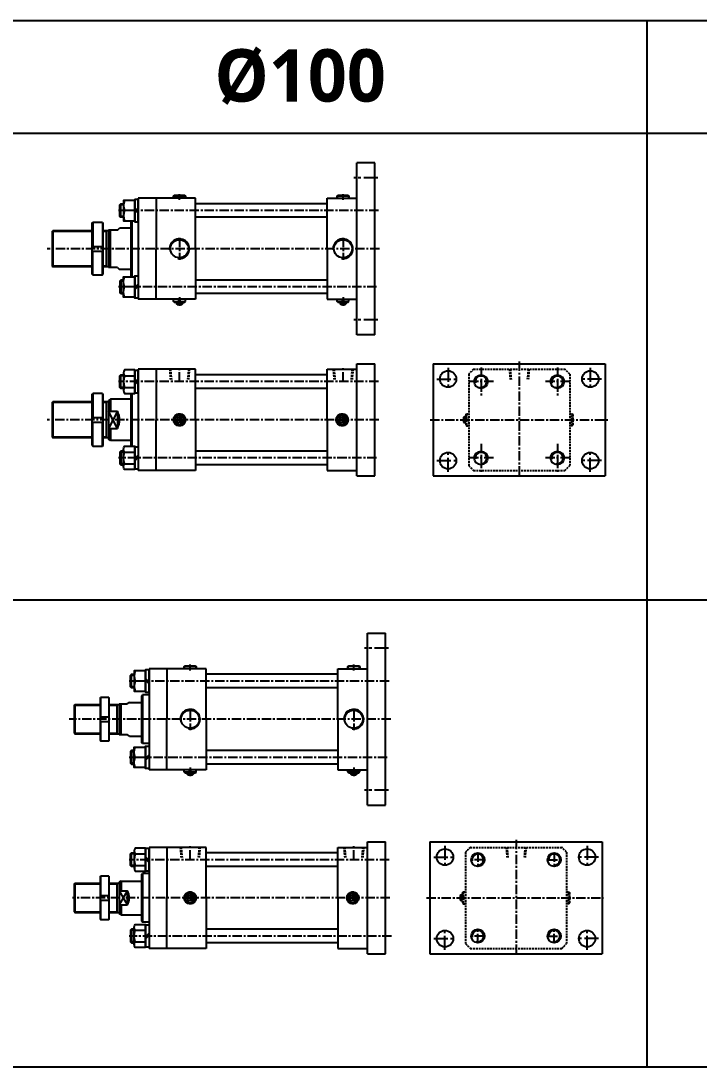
# Model space of a CAD drawing. Extents: x -819 to 29893, y -8942 to 3948.
# Drawn here: x 2908 to 3814, y 2550 to 3948 of the extents above; entities that cross this region are included whole.
import ezdxf

# ---------------------------------------------------------------- set-up
doc = ezdxf.new("R2010")
doc.units = 0
doc.header["$LTSCALE"] = 10
doc.header["$MEASUREMENT"] = 0
for name, pattern in [('CENTER', [2, 1.25, -0.25, 0.25, -0.25]), ('CENTERX2', [4, 2.5, -0.5, 0.5, -0.5]), ('HIDDEN', [0.375, 0.25, -0.125])]:
    doc.linetypes.add(name, pattern=pattern)
doc.layers.get('0').update_dxf_attribs({"linetype": 'CONTINUOUS'})
for name, color, linetype in [('CEN', 1, 'CENTERX2'), ('CENTER', 1, 'CENTER'), ('Line', 7, 'CONTINUOUS'), ('ML', 7, 'CONTINUOUS'), ('THIN', 3, 'CONTINUOUS'), ('외형선', 3, 'CONTINUOUS'), ('중심선', 1, 'CENTER')]:
    doc.layers.add(name, color=color, linetype=linetype)
doc.styles.add('문자', font='romans.shx')

msp = doc.modelspace()

# ---------------------------------------------------------------- linework, layer by layer
for p, q in [((4720.9, 3948.2), (1438, 3948.2)), ((3744.2, 3948.2), (3744.2, 2550.2)), ((2844.8, 3798.2), (3744.2, 3798.2)), ((3744.2, 3798.2), (4720.9, 3798.2)), ((4720.9, 3174.2), (0, 3174.2)), ((4720.9, 2550.2), (0, 2550.2))]:
    msp.add_line(p, q)
at = {"layer": 'CEN', "color": 1, "linetype": 'CENTER', "ltscale": 1.5}
for p, q in [((3384.9, 3738.7), (3352.9, 3738.7)), ((3384.9, 3548.7), (3352.9, 3548.7)), ((3478.8, 3484.6), (3478.8, 3454.6)), ((3668.8, 3484.6), (3668.8, 3454.6)), ((3463.8, 3469.6), (3493.8, 3469.6)), ((3683.8, 3469.6), (3653.8, 3469.6)), ((3478.8, 3345.6), (3478.8, 3375.6)), ((3668.8, 3345.6), (3668.8, 3375.6)), ((3463.8, 3360.6), (3493.8, 3360.6)), ((3683.8, 3360.6), (3653.8, 3360.6)), ((3399.2, 3110), (3367.2, 3110)), ((3399.2, 2920), (3367.2, 2920)), ((3474.6, 2845.8), (3474.6, 2815.8)), ((3664.6, 2845.8), (3664.6, 2815.8)), ((3459.6, 2830.8), (3489.6, 2830.8)), ((3679.6, 2830.8), (3649.6, 2830.8)), ((3474.6, 2706.8), (3474.6, 2736.8)), ((3664.6, 2706.8), (3664.6, 2736.8)), ((3459.6, 2721.8), (3489.6, 2721.8)), ((3679.6, 2721.8), (3649.6, 2721.8))]:
    msp.add_line(p, q, dxfattribs=at)
at = {"layer": 'CENTER'}
for p, q in [((3522.8, 3485.1), (3522.8, 3447.2)), ((3624.8, 3485.1), (3624.8, 3447.2)), ((3539.3, 3466.1), (3506.4, 3466.1)), ((3641.3, 3466.1), (3608.4, 3466.1)), ((3522.8, 3383.1), (3522.8, 3345.2)), ((3624.8, 3383.1), (3624.8, 3345.2)), ((3539.3, 3364.1), (3506.4, 3364.1)), ((3641.3, 3364.1), (3608.4, 3364.1)), ((3526.8, 2827.3), (3510.3, 2827.3)), ((3518.6, 2836.8), (3518.6, 2817.9)), ((3612.3, 2827.3), (3628.8, 2827.3)), ((3620.6, 2836.8), (3620.6, 2817.9)), ((3518.6, 2715.9), (3518.6, 2734.8)), ((3620.6, 2715.9), (3620.6, 2734.8)), ((3526.8, 2725.3), (3510.3, 2725.3)), ((3612.3, 2725.3), (3628.8, 2725.3))]:
    msp.add_line(p, q, dxfattribs=at)
at = {"layer": 'Line', "color": 6, "linetype": 'HIDDEN'}
for p, q in [((3106.7, 3482.6), (3107.9, 3468.6)), ((3107.9, 3482.6), (3109.2, 3468.1)), ((3132, 3482.6), (3130.7, 3468.1)), ((3133.2, 3482.6), (3131.9, 3468.6)), ((3325.2, 3482.6), (3326.4, 3468.6)), ((3326.4, 3482.6), (3327.7, 3468.1)), ((3350.5, 3482.6), (3349.2, 3468.1)), ((3351.7, 3482.6), (3350.4, 3468.6)), ((3560.6, 3482.6), (3561.8, 3468.6)), ((3561.8, 3482.6), (3563, 3468.1)), ((3585.9, 3482.6), (3584.6, 3468.1)), ((3587, 3482.6), (3585.8, 3468.6)), ((3120.9, 2843.8), (3122.2, 2829.8)), ((3122.1, 2843.8), (3123.4, 2829.3)), ((3146.2, 2843.8), (3144.9, 2829.3)), ((3147.4, 2843.8), (3146.2, 2829.8)), ((3339.4, 2843.8), (3340.7, 2829.8)), ((3340.6, 2843.8), (3341.9, 2829.3)), ((3364.7, 2843.8), (3363.4, 2829.3)), ((3365.9, 2843.8), (3364.7, 2829.8)), ((3556.3, 2843.8), (3557.6, 2829.8)), ((3557.5, 2843.8), (3558.8, 2829.3)), ((3581.6, 2843.8), (3580.4, 2829.3)), ((3582.8, 2843.8), (3581.6, 2829.8))]:
    msp.add_line(p, q, dxfattribs=at)
at = {"layer": 'ML'}
for p, q in [((3380.9, 3758.7), (3356.9, 3758.7)), ((3380.9, 3528.7), (3380.9, 3758.7)), ((3064.9, 3711.2), (3064.9, 3576.2)), ((3088.9, 3711.2), (3064.9, 3711.2)), ((3111.9, 3714.2), (3112.9, 3715.2)), ((3127.9, 3714.2), (3111.9, 3714.2)), ((3111.9, 3711.2), (3111.9, 3714.2)), ((3112.9, 3715.2), (3126.9, 3715.2)), ((3126.9, 3715.2), (3127.9, 3714.2)), ((3127.9, 3714.2), (3127.9, 3711.2)), ((3324, 3711.2), (3350.4, 3711.2)), ((3330.4, 3714.2), (3331.4, 3715.2)), ((3346.4, 3714.2), (3330.4, 3714.2)), ((3330.4, 3711.2), (3330.4, 3714.2)), ((3331.4, 3715.2), (3345.4, 3715.2)), ((3345.4, 3715.2), (3346.4, 3714.2)), ((3346.4, 3714.2), (3346.4, 3711.2)), ((3041.7, 3685.7), (3041.7, 3703.7)), ((3060.3, 3694.7), (3046.5, 3694.7)), ((3060.3, 3698.3), (3064.9, 3693.7)), ((3060.3, 3695.7), (3064.9, 3691.1)), ((3003, 3677.7), (3004, 3678.7)), ((3003, 3677.7), (3003, 3609.7)), ((3004, 3678.7), (3004, 3646.7)), ((3017, 3678.7), (3004, 3678.7)), ((3017, 3678.7), (3017, 3646.7)), ((3017, 3678.7), (3018, 3677.7)), ((3018, 3609.7), (3018, 3677.7)), ((3054.9, 3681.2), (3054.9, 3606.2)), ((3056.4, 3681.2), (3056.4, 3606.2)), ((2949.9, 3666.7), (2950.9, 3667.7)), ((2949.9, 3666.7), (2949.9, 3620.7)), ((2950.9, 3667.7), (2950.9, 3619.7)), ((3021.9, 3667.7), (3021.9, 3619.7)), ((3024.9, 3668.7), (3024.9, 3618.7)), ((3027.9, 3618.7), (3027.9, 3668.7)), ((3036.9, 3668.7), (3039.9, 3671.2)), ((3003, 3646.7), (3018, 3646.7)), ((3003, 3640.7), (3018, 3640.7)), ((3004, 3608.7), (3004, 3640.7)), ((3017, 3608.7), (3017, 3640.7)), ((2949.9, 3620.7), (2950.9, 3619.7)), ((3003, 3609.7), (3004, 3608.7)), ((3004, 3608.7), (3017, 3608.7)), ((3017, 3608.7), (3018, 3609.7)), ((3036.9, 3618.7), (3039.9, 3616.2)), ((3041.7, 3601.7), (3041.7, 3583.7)), ((3060.3, 3591.7), (3064.9, 3596.3)), ((3060.3, 3589.1), (3064.9, 3593.7)), ((3060.3, 3592.7), (3046.5, 3592.7)), ((3088.9, 3576.2), (3064.9, 3576.2)), ((3111.9, 3573.2), (3111.9, 3576.2)), ((3111.9, 3573.2), (3119.1, 3573.2)), ((3112.9, 3572.2), (3111.9, 3573.2)), ((3112.9, 3572.2), (3126.9, 3572.2)), ((3115.9, 3572.2), (3115.9, 3570.2)), ((3115.9, 3570.2), (3123.9, 3570.2)), ((3116.9, 3569.2), (3115.9, 3570.2)), ((3116.9, 3569.2), (3122.9, 3569.2)), ((3119.1, 3572.2), (3119.1, 3576.2)), ((3120.8, 3572.2), (3120.8, 3576.2)), ((3120.8, 3573.2), (3127.9, 3573.2)), ((3122.9, 3569.2), (3123.9, 3570.2)), ((3123.9, 3572.2), (3123.9, 3570.2)), ((3126.9, 3572.2), (3127.9, 3573.2)), ((3127.9, 3573.2), (3127.9, 3576.2)), ((3330.4, 3573.2), (3330.4, 3576.2)), ((3331.4, 3572.2), (3330.4, 3573.2)), ((3330.4, 3573.2), (3337.6, 3573.2)), ((3331.4, 3572.2), (3345.4, 3572.2)), ((3334.4, 3572.2), (3334.4, 3570.2)), ((3334.4, 3570.2), (3342.4, 3570.2)), ((3335.4, 3569.2), (3334.4, 3570.2)), ((3335.4, 3569.2), (3341.4, 3569.2)), ((3337.6, 3572.2), (3337.6, 3576.2)), ((3339.3, 3572.2), (3339.3, 3576.2)), ((3339.3, 3573.2), (3346.4, 3573.2)), ((3341.4, 3569.2), (3342.4, 3570.2)), ((3342.4, 3572.2), (3342.4, 3570.2)), ((3345.4, 3572.2), (3346.4, 3573.2)), ((3346.4, 3573.2), (3346.4, 3576.2)), ((3380.9, 3528.7), (3356.9, 3528.7)), ((3088.9, 3482.6), (3064.9, 3482.6)), ((3064.9, 3482.6), (3064.9, 3347.6)), ((3324, 3482.6), (3350.4, 3482.6)), ((3356.9, 3490.1), (3380.9, 3490.1)), ((3380.9, 3340.1), (3380.9, 3490.1)), ((3458.8, 3490.1), (3688.8, 3490.1)), ((3458.8, 3490.1), (3458.8, 3340.1)), ((3688.8, 3490.1), (3688.8, 3340.1)), ((3041.7, 3457.1), (3041.7, 3475.1)), ((3045.3, 3477.8), (3045.3, 3454.4)), ((3046.5, 3473.9), (3060.3, 3473.9)), ((3060.3, 3469.7), (3064.9, 3465.1)), ((3060.3, 3467.1), (3064.9, 3462.5)), ((3046.5, 3458.3), (3060.3, 3458.3)), ((2949.9, 3438.1), (2950.9, 3439.1)), ((2950.9, 3439.1), (2950.9, 3391.1)), ((3003, 3449.1), (3004, 3450.1)), ((3003, 3449.1), (3003, 3381.1)), ((3017, 3450.1), (3004, 3450.1)), ((3004, 3450.1), (3004, 3418.1)), ((3017, 3450.1), (3018, 3449.1)), ((3017, 3450.1), (3017, 3418.1)), ((3018, 3381.1), (3018, 3449.1)), ((3021.9, 3439.1), (3021.9, 3391.1)), ((3027.9, 3442.6), (3024.9, 3440.9)), ((3024.9, 3440.9), (3024.9, 3389.4)), ((3027.9, 3442.6), (3027.9, 3426.7)), ((3054.9, 3450.5), (3054.9, 3379.7)), ((3056.4, 3450.5), (3056.4, 3379.7)), ((2949.9, 3438.1), (2949.9, 3392.1)), ((3024.9, 3426.7), (3036.9, 3426.7)), ((3036.9, 3426.7), (3036.9, 3403.6)), ((3003, 3418.1), (3018, 3418.1)), ((3003, 3412.1), (3018, 3412.1)), ((3004, 3380.1), (3004, 3412.1)), ((3017, 3380.1), (3017, 3412.1)), ((3119.1, 3422.1), (3113, 3416)), ((3113, 3414.3), (3119.1, 3408.2)), ((3120.8, 3422.1), (3126.9, 3416)), ((3126.9, 3414.3), (3120.8, 3408.2)), ((3336.4, 3422.1), (3330.2, 3416)), ((3330.2, 3414.3), (3336.4, 3408.2)), ((3338, 3422.1), (3344.1, 3416)), ((3344.1, 3414.3), (3338, 3408.2)), ((3024.9, 3403.6), (3036.9, 3403.6)), ((3027.9, 3403.6), (3027.9, 3387.6)), ((2949.9, 3392.1), (2950.9, 3391.1)), ((3027.9, 3387.6), (3024.9, 3389.4)), ((3003, 3381.1), (3004, 3380.1)), ((3004, 3380.1), (3017, 3380.1)), ((3017, 3380.1), (3018, 3381.1)), ((3041.7, 3373.1), (3041.7, 3355.1)), ((3045.3, 3352.4), (3045.3, 3375.8)), ((3046.5, 3371.9), (3060.3, 3371.9)), ((3046.5, 3356.3), (3060.3, 3356.3)), ((3060.3, 3363.1), (3064.9, 3367.7)), ((3060.3, 3360.5), (3064.9, 3365.1)), ((3088.9, 3347.6), (3064.9, 3347.6)), ((3356.9, 3340.1), (3380.9, 3340.1)), ((3458.8, 3340.1), (3688.8, 3340.1)), ((3371.2, 3130), (3395.2, 3130)), ((3395.2, 2900), (3395.2, 3130)), ((3079.2, 3082.5), (3079.2, 2947.5)), ((3103.2, 3082.5), (3079.2, 3082.5)), ((3126.2, 3085.5), (3127.2, 3086.5)), ((3142.2, 3085.5), (3126.2, 3085.5)), ((3126.2, 3082.5), (3126.2, 3085.5)), ((3127.2, 3086.5), (3141.2, 3086.5)), ((3141.2, 3086.5), (3142.2, 3085.5)), ((3142.2, 3085.5), (3142.2, 3082.5)), ((3338.2, 3082.5), (3364.6, 3082.5)), ((3344.7, 3085.5), (3345.7, 3086.5)), ((3360.7, 3085.5), (3344.7, 3085.5)), ((3344.7, 3082.5), (3344.7, 3085.5)), ((3345.7, 3086.5), (3359.7, 3086.5)), ((3359.7, 3086.5), (3360.7, 3085.5)), ((3360.7, 3085.5), (3360.7, 3082.5)), ((3055.9, 3057), (3055.9, 3075)), ((3074.6, 3066), (3060.8, 3066)), ((3074.6, 3069.6), (3079.2, 3065)), ((3074.6, 3067), (3079.2, 3062.4)), ((2979.2, 3033.5), (2980.2, 3034.5)), ((2980.2, 3034.5), (2980.2, 2995.5)), ((3014, 3043.5), (3014.5, 3044)), ((3014, 3043.5), (3014, 2986.5)), ((3014.5, 3044), (3014.5, 3018)), ((3025.5, 3044), (3014.5, 3044)), ((3025.5, 3044), (3025.5, 3018)), ((3025.5, 3044), (3026, 3043.5)), ((3026, 2986.5), (3026, 3043.5)), ((3036.2, 3034.5), (3036.2, 2995.5)), ((3039.2, 3035.5), (3039.2, 2994.5)), ((3042.2, 2994.5), (3042.2, 3035.5)), ((3053.2, 3037.5), (3050.2, 3035.5)), ((3069.2, 3046), (3070.7, 3047.5)), ((3069.2, 3046), (3069.2, 2984)), ((3070.7, 3047.5), (3070.7, 2982.5)), ((2979.2, 3033.5), (2979.2, 2996.5)), ((3014, 3018), (3026, 3018)), ((3014, 3012), (3026, 3012)), ((3014.5, 3012), (3014.5, 2986)), ((3025.5, 3012), (3025.5, 2986)), ((2979.2, 2996.5), (2980.2, 2995.5)), ((3053.2, 2992.5), (3050.2, 2994.5)), ((3014, 2986.5), (3014.5, 2986)), ((3014.5, 2986), (3025.5, 2986)), ((3025.5, 2986), (3026, 2986.5)), ((3070.7, 2982.5), (3069.2, 2984)), ((3055.9, 2973), (3055.9, 2955)), ((3074.6, 2964), (3060.8, 2964)), ((3074.6, 2963), (3079.2, 2967.6)), ((3074.6, 2960.4), (3079.2, 2965)), ((3103.2, 2947.5), (3079.2, 2947.5)), ((3126.2, 2944.5), (3126.2, 2947.5)), ((3126.2, 2944.5), (3133.3, 2944.5)), ((3127.2, 2943.5), (3126.2, 2944.5)), ((3127.2, 2943.5), (3141.2, 2943.5)), ((3130.2, 2943.5), (3130.2, 2941.5)), ((3130.2, 2941.5), (3138.2, 2941.5)), ((3131.2, 2940.5), (3130.2, 2941.5)), ((3131.2, 2940.5), (3137.2, 2940.5)), ((3133.3, 2943.5), (3133.3, 2947.5)), ((3135, 2943.5), (3135, 2947.5)), ((3135, 2944.5), (3142.2, 2944.5)), ((3137.2, 2940.5), (3138.2, 2941.5)), ((3138.2, 2943.5), (3138.2, 2941.5)), ((3141.2, 2943.5), (3142.2, 2944.5)), ((3142.2, 2944.5), (3142.2, 2947.5)), ((3344.7, 2944.5), (3344.7, 2947.5)), ((3345.7, 2943.5), (3344.7, 2944.5)), ((3344.7, 2944.5), (3351.8, 2944.5)), ((3345.7, 2943.5), (3359.7, 2943.5)), ((3348.7, 2943.5), (3348.7, 2941.5)), ((3348.7, 2941.5), (3356.7, 2941.5)), ((3349.7, 2940.5), (3348.7, 2941.5)), ((3349.7, 2940.5), (3355.7, 2940.5)), ((3351.8, 2943.5), (3351.8, 2947.5)), ((3353.5, 2943.5), (3353.5, 2947.5)), ((3353.5, 2944.5), (3360.7, 2944.5)), ((3355.7, 2940.5), (3356.7, 2941.5)), ((3356.7, 2943.5), (3356.7, 2941.5)), ((3359.7, 2943.5), (3360.7, 2944.5)), ((3360.7, 2944.5), (3360.7, 2947.5)), ((3371.2, 2900), (3395.2, 2900)), ((3059.6, 2839), (3059.6, 2815.6)), ((3103.2, 2843.8), (3079.2, 2843.8)), ((3079.2, 2843.8), (3079.2, 2708.8)), ((3338.2, 2843.8), (3364.6, 2843.8)), ((3371.2, 2851.3), (3395.2, 2851.3)), ((3395.2, 2701.3), (3395.2, 2851.3)), ((3454.6, 2851.3), (3684.6, 2851.3)), ((3454.6, 2851.3), (3454.6, 2701.3)), ((3684.6, 2851.3), (3684.6, 2701.3)), ((3055.9, 2818.3), (3055.9, 2836.3)), ((3060.8, 2835.1), (3074.6, 2835.1)), ((3074.6, 2830.9), (3079.2, 2826.3)), ((3074.6, 2828.3), (3079.2, 2823.7)), ((3060.8, 2819.5), (3074.6, 2819.5)), ((3014, 2804.8), (3014.5, 2805.3)), ((3014, 2804.8), (3014, 2747.8)), ((3014.5, 2805.3), (3014.5, 2779.3)), ((3025.5, 2805.3), (3014.5, 2805.3)), ((3025.5, 2805.3), (3025.5, 2779.3)), ((3025.5, 2805.3), (3026, 2804.8)), ((3026, 2747.8), (3026, 2804.8)), ((3042.2, 2798.8), (3039.2, 2797.1)), ((3039.2, 2797.1), (3039.2, 2755.6)), ((3042.2, 2798.8), (3042.2, 2785.6)), ((3069.2, 2807.3), (3070.7, 2808.8)), ((3069.2, 2807.3), (3069.2, 2745.3)), ((3070.7, 2808.8), (3070.7, 2743.8)), ((2979.2, 2794.8), (2980.2, 2795.8)), ((2979.2, 2794.8), (2979.2, 2757.8)), ((2980.2, 2795.8), (2980.2, 2756.8)), ((3036.2, 2795.8), (3036.2, 2756.8)), ((3039.2, 2785.6), (3050.2, 2785.6)), ((3050.2, 2785.6), (3050.2, 2767.1)), ((3133.3, 2783.3), (3127.2, 2777.2)), ((3135, 2783.3), (3141.1, 2777.2)), ((3350.6, 2783.3), (3344.5, 2777.2)), ((3352.2, 2783.3), (3358.4, 2777.2)), ((3014, 2779.3), (3026, 2779.3)), ((3014, 2773.3), (3026, 2773.3)), ((3014.5, 2773.3), (3014.5, 2747.3)), ((3025.5, 2773.3), (3025.5, 2747.3)), ((3127.2, 2775.5), (3133.3, 2769.4)), ((3141.1, 2775.5), (3135, 2769.4)), ((3344.5, 2775.5), (3350.6, 2769.4)), ((3358.4, 2775.5), (3352.2, 2769.4)), ((2979.2, 2757.8), (2980.2, 2756.8)), ((3039.2, 2767.1), (3050.2, 2767.1)), ((3042.2, 2753.8), (3039.2, 2755.6)), ((3042.2, 2767.1), (3042.2, 2753.8)), ((3014, 2747.8), (3014.5, 2747.3)), ((3014.5, 2747.3), (3025.5, 2747.3)), ((3025.5, 2747.3), (3026, 2747.8)), ((3069.2, 2745.3), (3070.7, 2743.8)), ((3055.9, 2734.3), (3055.9, 2716.3)), ((3059.6, 2713.6), (3059.6, 2737)), ((3060.8, 2733.1), (3074.6, 2733.1)), ((3074.6, 2724.3), (3079.2, 2728.9)), ((3074.6, 2721.7), (3079.2, 2726.3)), ((3060.8, 2717.5), (3074.6, 2717.5)), ((3103.2, 2708.8), (3079.2, 2708.8)), ((3371.2, 2701.3), (3395.2, 2701.3)), ((3454.6, 2701.3), (3684.6, 2701.3))]:
    msp.add_line(p, q, dxfattribs=at)
at = {"layer": 'ML', "color": 2}
for p, q in [((3112.4, 3711.2), (3112.4, 3714.7)), ((3127.4, 3714.7), (3127.4, 3711.2)), ((3330.9, 3711.2), (3330.9, 3714.7)), ((3345.9, 3714.7), (3345.9, 3711.2)), ((3021.9, 3666.9), (3023.2, 3667.7)), ((3021.9, 3620.4), (3023.2, 3619.7)), ((3116.4, 3572.2), (3116.4, 3569.7)), ((3123.4, 3572.2), (3123.4, 3569.7)), ((3334.9, 3572.2), (3334.9, 3569.7)), ((3341.9, 3572.2), (3341.9, 3569.7)), ((3021.9, 3438.4), (3023.2, 3439.1)), ((3036.9, 3426.7), (3024.9, 3403.6)), ((3036.9, 3403.6), (3024.9, 3426.7)), ((3021.9, 3391.9), (3023.2, 3391.1)), ((3126.7, 3082.5), (3126.7, 3086)), ((3141.7, 3086), (3141.7, 3082.5)), ((3345.2, 3082.5), (3345.2, 3086)), ((3360.2, 3086), (3360.2, 3082.5)), ((3036.2, 3033.7), (3037.5, 3034.5)), ((3036.2, 2996.2), (3037.5, 2995.5)), ((3130.7, 2943.5), (3130.7, 2941)), ((3137.7, 2943.5), (3137.7, 2941)), ((3349.2, 2943.5), (3349.2, 2941)), ((3356.2, 2943.5), (3356.2, 2941)), ((3036.2, 2795.1), (3037.5, 2795.8)), ((3039.2, 2785.6), (3050.2, 2767.1)), ((3050.2, 2785.6), (3039.2, 2767.1)), ((3036.2, 2757.6), (3037.5, 2756.8))]:
    msp.add_line(p, q, dxfattribs=at)
at = {"layer": 'ML', "color": 1, "linetype": 'CENTER'}
for p, q in [((3119.9, 3709), (3119.9, 3716.7)), ((3338.4, 3709), (3338.4, 3716.7)), ((3119.9, 3658.2), (3119.9, 3629.1)), ((3338.4, 3658.2), (3338.4, 3629.1)), ((3119.9, 3579.2), (3119.9, 3567.6)), ((3338.4, 3579.2), (3338.4, 3567.6)), ((3119.9, 3466.5), (3119.9, 3484.3)), ((3338.4, 3466.5), (3338.4, 3484.3)), ((3573.8, 3493.1), (3573.8, 3339)), ((3111.1, 3415.1), (3128.7, 3415.1)), ((3119.9, 3423.9), (3119.9, 3406.3)), ((3328.4, 3415.1), (3346, 3415.1)), ((3337.2, 3423.9), (3337.2, 3406.3)), ((3454.8, 3415.1), (3692.5, 3415.1)), ((3134.2, 3080.3), (3134.2, 3088)), ((3352.7, 3080.3), (3352.7, 3088)), ((3134.2, 3029.5), (3134.2, 3000.4)), ((3352.7, 3029.5), (3352.7, 3000.4)), ((3134.2, 2950.5), (3134.2, 2938.9)), ((3352.7, 2950.5), (3352.7, 2938.9)), ((3569.6, 2853.9), (3569.6, 2699)), ((3134.2, 2827.7), (3134.2, 2845.6)), ((3352.7, 2827.7), (3352.7, 2845.6)), ((3134.2, 2785.1), (3134.2, 2767.5)), ((3351.4, 2785.1), (3351.4, 2767.5)), ((3125.4, 2776.3), (3143, 2776.3)), ((3342.6, 2776.3), (3360.2, 2776.3)), ((3450.1, 2776.3), (3686.5, 2776.3))]:
    msp.add_line(p, q, dxfattribs=at)
at = {"layer": 'ML', "color": 6, "linetype": 'HIDDEN'}
for p, q in [((3512.8, 3482.6), (3634.8, 3482.6)), ((3506.3, 3476.2), (3506.3, 3354.1)), ((3641.3, 3476.2), (3641.3, 3354.1)), ((3499.3, 3418.1), (3500.3, 3419.1)), ((3499.3, 3418.1), (3499.3, 3412.1)), ((3499.3, 3412.1), (3500.3, 3411.1)), ((3502.3, 3418.6), (3499.8, 3418.6)), ((3502.3, 3411.6), (3499.8, 3411.6)), ((3502.3, 3419.1), (3500.3, 3419.1)), ((3500.3, 3419.1), (3500.3, 3411.1)), ((3502.3, 3411.1), (3500.3, 3411.1)), ((3502.3, 3422.1), (3503.3, 3423.1)), ((3502.3, 3422.1), (3502.3, 3408.1)), ((3502.3, 3416), (3506.3, 3416)), ((3502.3, 3414.3), (3506.3, 3414.3)), ((3503.3, 3423.1), (3506.3, 3423.1)), ((3503.3, 3423.1), (3503.3, 3416)), ((3503.3, 3414.3), (3503.3, 3407.1)), ((3641.3, 3423.1), (3644.3, 3423.1)), ((3641.3, 3422.6), (3644.8, 3422.6)), ((3644.3, 3407.1), (3644.3, 3423.1)), ((3644.3, 3423.1), (3645.3, 3422.1)), ((3645.3, 3422.1), (3645.3, 3408.1)), ((3502.3, 3408.1), (3503.3, 3407.1)), ((3503.3, 3407.1), (3506.3, 3407.1)), ((3644.8, 3407.6), (3641.3, 3407.6)), ((3644.3, 3407.1), (3641.3, 3407.1)), ((3645.3, 3408.1), (3644.3, 3407.1)), ((3512.8, 3347.6), (3634.8, 3347.6)), ((3508.5, 2843.8), (3630.6, 2843.8)), ((3502.1, 2837.4), (3502.1, 2715.3)), ((3637.1, 2837.4), (3637.1, 2715.3)), ((3498.1, 2783.3), (3499.1, 2784.3)), ((3498.1, 2783.3), (3498.1, 2769.3)), ((3499.1, 2784.3), (3502.1, 2784.3)), ((3499.1, 2784.3), (3499.1, 2777.2)), ((3637.1, 2784.3), (3640.1, 2784.3)), ((3637.1, 2783.8), (3640.6, 2783.8)), ((3640.1, 2768.3), (3640.1, 2784.3)), ((3640.1, 2784.3), (3641.1, 2783.3)), ((3641.1, 2783.3), (3641.1, 2769.3)), ((3495.1, 2779.3), (3496.1, 2780.3)), ((3495.1, 2779.3), (3495.1, 2773.3)), ((3495.1, 2773.3), (3496.1, 2772.3)), ((3498.1, 2779.8), (3495.6, 2779.8)), ((3498.1, 2772.8), (3495.6, 2772.8)), ((3498.1, 2780.3), (3496.1, 2780.3)), ((3496.1, 2780.3), (3496.1, 2772.3)), ((3498.1, 2772.3), (3496.1, 2772.3)), ((3498.1, 2777.2), (3502.1, 2777.2)), ((3498.1, 2775.5), (3502.1, 2775.5)), ((3498.1, 2769.3), (3499.1, 2768.3)), ((3499.1, 2775.5), (3499.1, 2768.3)), ((3499.1, 2768.3), (3502.1, 2768.3)), ((3640.6, 2768.8), (3637.1, 2768.8)), ((3640.1, 2768.3), (3637.1, 2768.3)), ((3641.1, 2769.3), (3640.1, 2768.3)), ((3508.5, 2708.8), (3630.6, 2708.8))]:
    msp.add_line(p, q, dxfattribs=at)
at = {"layer": 'ML'}
for points in [[(3046.5, 3708.2, 0.178633), (3046.5, 3694.7, 0.178633), (3046.5, 3681.2)], [(3046.5, 3579.2, -0.178633), (3046.5, 3592.7, -0.178633), (3046.5, 3606.2)], [(3060.3, 3481.7), (3046.5, 3481.7, 0.309401), (3046.5, 3473.9, 0.154701), (3046.5, 3458.3, 0.309401), (3046.5, 3450.5), (3060.3, 3450.5), (3060.3, 3481.7)], [(3060.3, 3348.5), (3046.5, 3348.5, -0.309401), (3046.5, 3356.3, -0.154701), (3046.5, 3371.9, -0.309401), (3046.5, 3379.7), (3060.3, 3379.7), (3060.3, 3348.5)], [(3060.8, 3079.5, 0.178633), (3060.8, 3066, 0.178633), (3060.8, 3052.5)], [(3060.8, 2950.5, -0.178633), (3060.8, 2964, -0.178633), (3060.8, 2977.5)], [(3074.6, 2842.9), (3060.8, 2842.9, 0.309401), (3060.8, 2835.1, 0.154701), (3060.8, 2819.5, 0.309401), (3060.8, 2811.8), (3074.6, 2811.8), (3074.6, 2842.9)], [(3074.6, 2709.8), (3060.8, 2709.8, -0.309401), (3060.8, 2717.5, -0.154701), (3060.8, 2733.1, -0.309401), (3060.8, 2740.9), (3074.6, 2740.9), (3074.6, 2709.8)]]:
    msp.add_lwpolyline(points, format="xyb", dxfattribs=at)
for points in [[(3060.3, 3708.2), (3045.3, 3708.2), (3045.3, 3681.2), (3060.3, 3681.2)], [(3060.3, 3579.2), (3045.3, 3579.2), (3045.3, 3606.2), (3060.3, 3606.2)], [(3074.6, 3079.5), (3059.6, 3079.5), (3059.6, 3052.5), (3074.6, 3052.5)], [(3074.6, 2950.5), (3059.6, 2950.5), (3059.6, 2977.5), (3074.6, 2977.5)]]:
    msp.add_lwpolyline(points, close=True, dxfattribs=at)
for points in [[(3064.9, 3679.9), (3064.9, 3709.5), (3060.3, 3709.5), (3060.3, 3679.9), (3064.9, 3679.9)], [(3045.3, 3685.7), (3041.7, 3685.7), (3040.3, 3687), (3040.3, 3702.3), (3041.7, 3703.7), (3045.3, 3703.7)], [(3064.9, 3607.5), (3064.9, 3577.9), (3060.3, 3577.9), (3060.3, 3607.5), (3064.9, 3607.5)], [(3045.3, 3601.7), (3041.7, 3601.7), (3040.3, 3600.3), (3040.3, 3585), (3041.7, 3583.7), (3045.3, 3583.7)], [(3045.3, 3457.1), (3041.7, 3457.1), (3040.3, 3458.5), (3040.3, 3473.8), (3041.7, 3475.1), (3045.3, 3475.1)], [(3064.9, 3451.3), (3064.9, 3480.9), (3060.3, 3480.9), (3060.3, 3451.3), (3064.9, 3451.3)], [(3045.3, 3373.1), (3041.7, 3373.1), (3040.3, 3371.8), (3040.3, 3356.5), (3041.7, 3355.1), (3045.3, 3355.1)], [(3064.9, 3378.9), (3064.9, 3349.3), (3060.3, 3349.3), (3060.3, 3378.9), (3064.9, 3378.9)], [(3079.2, 3051.2), (3079.2, 3080.8), (3074.6, 3080.8), (3074.6, 3051.2), (3079.2, 3051.2)], [(3059.6, 3057), (3055.9, 3057), (3054.6, 3058.3), (3054.6, 3073.6), (3055.9, 3075), (3059.6, 3075)], [(3079.2, 2978.8), (3079.2, 2949.2), (3074.6, 2949.2), (3074.6, 2978.8), (3079.2, 2978.8)], [(3059.6, 2973), (3055.9, 2973), (3054.6, 2971.6), (3054.6, 2956.3), (3055.9, 2955), (3059.6, 2955)], [(3079.2, 2812.5), (3079.2, 2842.1), (3074.6, 2842.1), (3074.6, 2812.5), (3079.2, 2812.5)], [(3059.6, 2818.3), (3055.9, 2818.3), (3054.6, 2819.7), (3054.6, 2835), (3055.9, 2836.3), (3059.6, 2836.3)], [(3079.2, 2740.1), (3079.2, 2710.5), (3074.6, 2710.5), (3074.6, 2740.1), (3079.2, 2740.1)], [(3059.6, 2734.3), (3055.9, 2734.3), (3054.6, 2733), (3054.6, 2717.7), (3055.9, 2716.3), (3059.6, 2716.3)]]:
    msp.add_lwpolyline(points, dxfattribs=at)
for centre, radius in [((3119.9, 3643.7), 12.1), ((3338.4, 3643.7), 12.1), ((3478.8, 3469.6), 11), ((3522.8, 3466.1), 9), ((3624.8, 3466.1), 9), ((3668.8, 3469.6), 11), ((3119.9, 3415.1), 8), ((3119.9, 3415.1), 7), ((3119.9, 3415.1), 4), ((3337.2, 3415.1), 8), ((3337.2, 3415.1), 7), ((3337.2, 3415.1), 4), ((3478.8, 3360.6), 11), ((3522.8, 3364.1), 9), ((3624.8, 3364.1), 9), ((3668.8, 3360.6), 11), ((3134.2, 3015), 12.1), ((3352.7, 3015), 12.1), ((3474.6, 2830.8), 11), ((3664.6, 2830.8), 11), ((3518.6, 2827.3), 9), ((3620.6, 2827.3), 9), ((3134.2, 2776.3), 8), ((3134.2, 2776.3), 7), ((3351.4, 2776.3), 8), ((3351.4, 2776.3), 7), ((3134.2, 2776.3), 4), ((3351.4, 2776.3), 4), ((3474.6, 2721.8), 11), ((3518.6, 2725.3), 9), ((3620.6, 2725.3), 9), ((3664.6, 2721.8), 11)]:
    msp.add_circle(centre, radius, dxfattribs=at)
at = {"layer": 'ML', "color": 2}
for centre, radius, start, end in [((3119.9, 3643.7), 13.2, 260.9473, 186.2259), ((3338.4, 3643.7), 13.2, 260.9473, 186.2259), ((3522.8, 3466.1), 7.65, 253.1213, 193.0698), ((3624.8, 3466.1), 7.65, 251.1433, 195.5304), ((3119.9, 3415.1), 7.5, 261.0124, 189.6973), ((3119.9, 3415.1), 3.5, 257.328, 189.2411), ((3337.2, 3415.1), 7.5, 261.0124, 189.6973), ((3337.2, 3415.1), 3.5, 257.328, 189.2411), ((3522.8, 3364.1), 7.65, 270, 189.4627), ((3624.8, 3364.1), 7.65, 258.8035, 190.4531), ((3134.2, 3015), 13.2, 260.9473, 186.2259), ((3352.7, 3015), 13.2, 260.9473, 186.2259), ((3518.6, 2827.3), 7.65, 258.1216, 192.6604), ((3620.6, 2827.3), 7.65, 257.8302, 192.2239), ((3134.2, 2776.3), 7.5, 261.0124, 189.6973), ((3351.4, 2776.3), 7.5, 261.0124, 189.6973), ((3134.2, 2776.3), 3.5, 257.328, 189.2411), ((3351.4, 2776.3), 3.5, 257.328, 189.2411), ((3518.6, 2725.3), 7.65, 253.1156, 190.6338), ((3620.6, 2725.3), 7.65, 250.8444, 189.6018)]:
    msp.add_arc(centre, radius, start, end, dxfattribs=at)
at = {"layer": 'ML', "color": 6, "linetype": 'HIDDEN'}
for centre, start, end in [((3573.8, 3415.1), 132.1186, 137.8814), ((3573.8, 3415.1), 42.1186, 47.8814), ((3573.8, 3415.1), 222.1186, 227.8814), ((3573.8, 3415.1), 312.1186, 317.8814), ((3569.6, 2776.3), 132.1186, 137.8814), ((3569.6, 2776.3), 42.1186, 47.8814), ((3569.6, 2776.3), 222.1186, 227.8814), ((3569.6, 2776.3), 312.1186, 317.8814)]:
    msp.add_arc(centre, 91, start, end, dxfattribs=at)
at = {"layer": 'ML'}
for centre, radius, start, end in [((3016.2, 3415.1), 23.7, 330.8896, 29.1104), ((3037.3, 2776.3), 15.8, 324.1474, 35.8526)]:
    msp.add_arc(centre, radius, start, end, dxfattribs=at)
at = {"layer": 'THIN', "color": 2}
for p, q in [((3045.3, 3702.3), (3040.3, 3702.3)), ((3045.3, 3687), (3040.3, 3687)), ((3045.3, 3600.3), (3040.3, 3600.3)), ((3045.3, 3585), (3040.3, 3585)), ((3045.3, 3473.8), (3040.3, 3473.8)), ((3045.3, 3458.5), (3040.3, 3458.5)), ((3045.3, 3371.8), (3040.3, 3371.8)), ((3045.3, 3356.5), (3040.3, 3356.5)), ((3059.6, 3073.6), (3054.6, 3073.6)), ((3059.6, 3058.3), (3054.6, 3058.3)), ((3059.6, 2971.6), (3054.6, 2971.6)), ((3059.6, 2956.3), (3054.6, 2956.3)), ((3059.6, 2835), (3054.6, 2835)), ((3059.6, 2819.7), (3054.6, 2819.7)), ((3059.6, 2733), (3054.6, 2733)), ((3059.6, 2717.7), (3054.6, 2717.7))]:
    msp.add_line(p, q, dxfattribs=at)
at = {"layer": '외형선', "color": 7}
for p, q in [((3356.9, 3528.7), (3356.9, 3758.7)), ((3141.4, 3711.2), (3088.9, 3711.2)), ((3088.9, 3711.2), (3088.9, 3643.7)), ((3141.4, 3643.7), (3141.4, 3711.2)), ((3317.4, 3711.2), (3356.9, 3711.2)), ((3317.4, 3643.7), (3317.4, 3711.2)), ((3088.9, 3576.2), (3088.9, 3643.7)), ((3141.4, 3643.7), (3141.4, 3576.2)), ((3317.4, 3643.7), (3317.4, 3576.2)), ((3141.4, 3576.2), (3088.9, 3576.2)), ((3317.4, 3576.2), (3356.9, 3576.2)), ((3088.9, 3482.6), (3088.9, 3415.1)), ((3141.4, 3482.6), (3088.9, 3482.6)), ((3141.4, 3415.1), (3141.4, 3482.6)), ((3317.4, 3482.6), (3356.9, 3482.6)), ((3317.4, 3415.1), (3317.4, 3482.6)), ((3356.9, 3340.1), (3356.9, 3490.1)), ((3088.9, 3347.6), (3088.9, 3415.1)), ((3141.4, 3415.1), (3141.4, 3347.6)), ((3317.4, 3415.1), (3317.4, 3347.6)), ((3141.4, 3347.6), (3088.9, 3347.6)), ((3317.4, 3347.6), (3356.9, 3347.6)), ((3371.2, 2900), (3371.2, 3130)), ((3155.7, 3082.5), (3103.2, 3082.5)), ((3103.2, 3082.5), (3103.2, 3015)), ((3155.7, 3015), (3155.7, 3082.5)), ((3331.7, 3082.5), (3371.2, 3082.5)), ((3331.7, 3015), (3331.7, 3082.5)), ((3103.2, 2947.5), (3103.2, 3015)), ((3155.7, 3015), (3155.7, 2947.5)), ((3331.7, 3015), (3331.7, 2947.5)), ((3155.7, 2947.5), (3103.2, 2947.5)), ((3331.7, 2947.5), (3371.2, 2947.5)), ((3103.2, 2843.8), (3103.2, 2776.3)), ((3155.7, 2843.8), (3103.2, 2843.8)), ((3155.7, 2776.3), (3155.7, 2843.8)), ((3331.7, 2843.8), (3371.2, 2843.8)), ((3331.7, 2776.3), (3331.7, 2843.8)), ((3371.2, 2701.3), (3371.2, 2851.3)), ((3103.2, 2708.8), (3103.2, 2776.3)), ((3155.7, 2776.3), (3155.7, 2708.8)), ((3331.7, 2776.3), (3331.7, 2708.8)), ((3155.7, 2708.8), (3103.2, 2708.8)), ((3331.7, 2708.8), (3371.2, 2708.8))]:
    msp.add_line(p, q, dxfattribs=at)
at = {"layer": '외형선', "color": 2, "linetype": 'Continuous'}
for p, q in [((2979.4, 3033.7), (3014, 3033.7)), ((3026, 3033.7), (3036.2, 3033.7)), ((2979.4, 2996.2), (3014, 2996.2)), ((3026, 2996.2), (3036.2, 2996.2)), ((2979.4, 2795.1), (3014, 2795.1)), ((3026, 2795.1), (3036.2, 2795.1)), ((2979.4, 2757.6), (3014, 2757.6)), ((3026, 2757.6), (3036.2, 2757.6))]:
    msp.add_line(p, q, dxfattribs=at)
at = {"layer": '외형선', "color": 7, "linetype": 'Continuous'}
for p, q in [((2980.2, 3034.5), (3014, 3034.5)), ((3026, 3034.5), (3039.2, 3034.5)), ((3039.2, 3035.5), (3050.2, 3035.5)), ((3053.2, 3037.5), (3069.2, 3037.5)), ((2980.2, 2995.5), (3014, 2995.5)), ((3026, 2995.5), (3039.2, 2995.5)), ((3039.2, 2994.5), (3050.2, 2994.5)), ((3053.2, 2992.5), (3069.2, 2992.5)), ((3042.2, 2798.8), (3069.2, 2798.8)), ((2980.2, 2795.8), (3014, 2795.8)), ((3026, 2795.8), (3039.2, 2795.8)), ((2980.2, 2756.8), (3014, 2756.8)), ((3026, 2756.8), (3039.2, 2756.8)), ((3042.2, 2753.8), (3069.2, 2753.8))]:
    msp.add_line(p, q, dxfattribs=at)
at = {"layer": '중심선'}
for p, q in [((3385.9, 3694.7), (3038.6, 3694.7)), ((3387.1, 3643.7), (2943, 3643.7)), ((3383.3, 3592.7), (3038.6, 3592.7)), ((3385.9, 3466.1), (3038.6, 3466.1)), ((3386.4, 3415.1), (2943, 3415.1)), ((3383.3, 3364.1), (3038.6, 3364.1)), ((3400.1, 3066), (3052.8, 3066)), ((3402.3, 3015), (2972.6, 3015)), ((3397.5, 2964), (3052.9, 2964)), ((3400.1, 2827.3), (3052.8, 2827.3)), ((3400.8, 2776.3), (2977.1, 2776.3)), ((3403.3, 2725.3), (3052.9, 2725.3))]:
    msp.add_line(p, q, dxfattribs=at)
at = {"layer": '중심선', "color": 7, "linetype": 'Continuous'}
for p, q in [((3317.4, 3703.7), (3141.4, 3703.7)), ((3317.4, 3685.7), (3141.4, 3685.7)), ((3003, 3667.7), (2950.9, 3667.7)), ((3024.9, 3667.7), (3018, 3667.7)), ((3036.9, 3668.7), (3024.9, 3668.7)), ((3054.9, 3671.2), (3039.9, 3671.2)), ((3003, 3619.7), (2950.9, 3619.7)), ((3024.9, 3619.7), (3018, 3619.7)), ((3036.9, 3618.7), (3024.9, 3618.7)), ((3054.9, 3616.2), (3039.9, 3616.2)), ((3317.4, 3601.7), (3141.4, 3601.7)), ((3317.4, 3583.7), (3141.4, 3583.7)), ((3317.4, 3475.1), (3141.4, 3475.1)), ((3317.4, 3457.1), (3141.4, 3457.1)), ((3003, 3439.1), (2950.9, 3439.1)), ((3024.9, 3439.1), (3018, 3439.1)), ((3054.9, 3442.6), (3027.9, 3442.6)), ((3003, 3391.1), (2950.9, 3391.1)), ((3024.9, 3391.1), (3018, 3391.1)), ((3054.9, 3387.6), (3027.9, 3387.6)), ((3317.4, 3373.1), (3141.4, 3373.1)), ((3317.4, 3355.1), (3141.4, 3355.1)), ((3331.7, 3075), (3155.7, 3075)), ((3331.7, 3057), (3155.7, 3057)), ((3079.2, 3047.5), (3070.7, 3047.5)), ((3079.2, 2982.5), (3070.7, 2982.5)), ((3331.7, 2973), (3155.7, 2973)), ((3331.7, 2955), (3155.7, 2955)), ((3331.7, 2836.3), (3155.7, 2836.3)), ((3331.7, 2818.3), (3155.7, 2818.3)), ((3079.2, 2808.8), (3070.7, 2808.8)), ((3079.2, 2743.8), (3070.7, 2743.8)), ((3331.7, 2734.3), (3155.7, 2734.3)), ((3331.7, 2716.3), (3155.7, 2716.3))]:
    msp.add_line(p, q, dxfattribs=at)
at = {"layer": '중심선', "color": 2, "linetype": 'Continuous'}
for p, q in [((3003, 3666.9), (2950.2, 3666.9)), ((3021.9, 3666.9), (3018, 3666.9)), ((3003, 3620.4), (2950.2, 3620.4)), ((3021.9, 3620.4), (3018, 3620.4)), ((3003, 3438.4), (2950.2, 3438.4)), ((3021.9, 3438.4), (3018, 3438.4)), ((3003, 3391.9), (2950.2, 3391.9)), ((3021.9, 3391.9), (3018, 3391.9))]:
    msp.add_line(p, q, dxfattribs=at)

# ---------------------------------------------------------------- texts
at = {"insert": (3166.7, 3910.3), "char_height": 70, "attachment_point": 1, "style": '문자'}
msp.add_mtext_dynamic_manual_height_columns('{\\fMalgun Gothic|b1|i0|c129|p50;%%C100}', width=124.533, gutter_width=16, heights=[0], dxfattribs=at)

doc.saveas('drawing.dxf')
